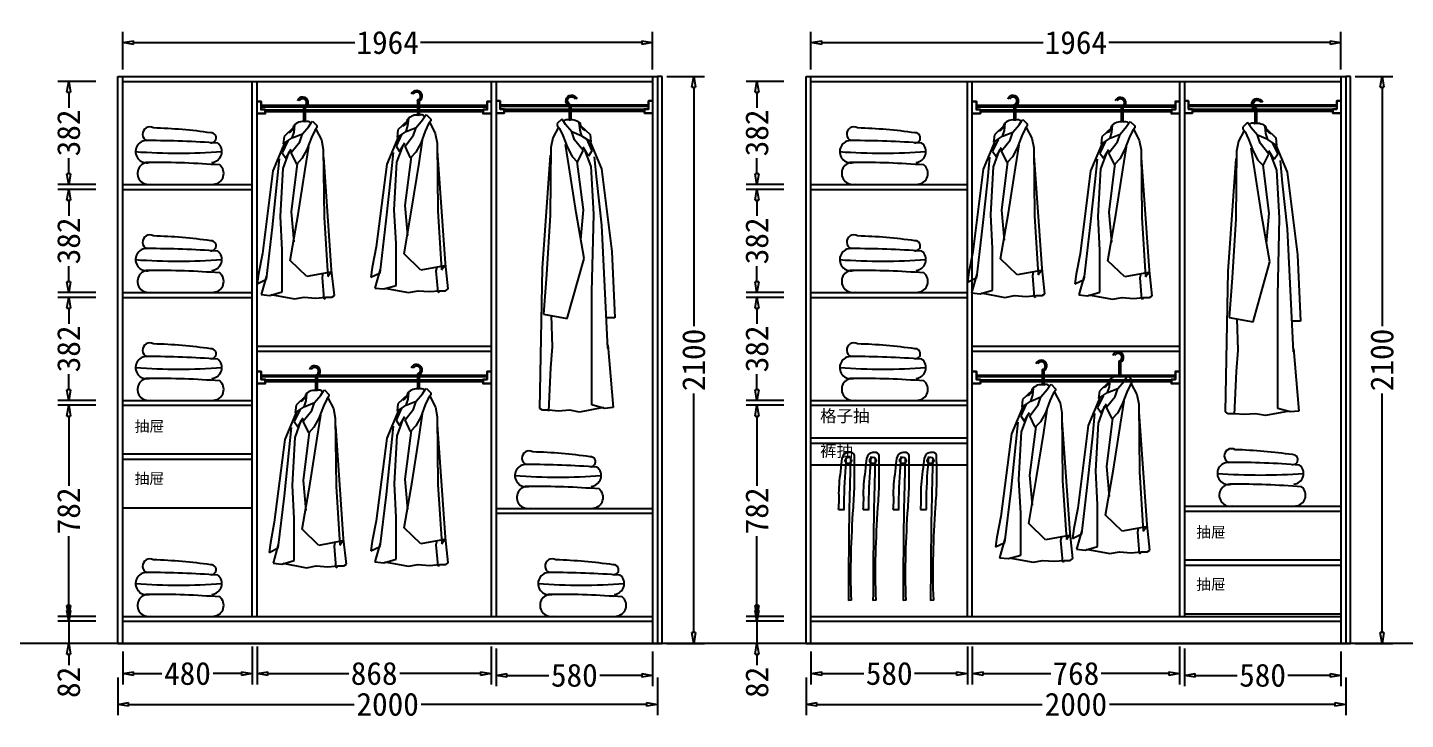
# Model space of a CAD drawing. Header units: millimetres. Extents: x 304407 to 361076, y -1262425 to -1203358.
# Drawn here: x 316973 to 322080, y -1222539 to -1219977 of the extents above; entities that cross this region are included whole.
import ezdxf

# ---------------------------------------------------------------- set-up
doc = ezdxf.new("R2010")
doc.units = ezdxf.units.MM
doc.header["$LTSCALE"] = 20
doc.layers.get('Defpoints').update_dxf_attribs({"color": 250})
for name, color, linetype in [('4', 1, 'Continuous'), ('6', 6, 'Continuous'), ('8', 8, 'Continuous'), ('LAYER10', 11, 'Continuous'), ('LAYER8', 11, 'Continuous'), ('图层3', 4, 'Continuous'), ('墙体', 40, 'Continuous')]:
    doc.layers.add(name, color=color, linetype=linetype)
doc.styles.get("Standard").update_dxf_attribs({"font": 'SimSun.ttf', "height": 85})
doc.styles.add('text', font='SimSun.ttf', dxfattribs={"height": 85})
doc.dimstyles.new('周文晶', dxfattribs={"dimtxt": 70, "dimasz": 40, "dimexe": 40, "dimexo": 30, "dimgap": 10, "dimtad": 0, "dimdec": 0, "dimtxsty": 'Standard', "dimblk": 'CLOSEDBLANK', "dimcen": 200, "dimclrd": 256, "dimclre": 256, "dimadec": 0, "dimazin": 0, "dimtfac": 1, "dimtdec": 0, "dimtmove": 0, "dimatfit": 3, "dimldrblk": 'CLOSEDBLANK', "dimfxl": 100, "dimfxlon": 1, "dimarcsym": 0})

# ---------------------------------------------------------------- blocks, each defined once
blk = doc.blocks.new('_ClosedBlank')
at = {"color": 0, "linetype": 'ByBlock', "lineweight": -2}
for p, q in [((-1, 0.17), (0, 0)), ((-1, 0.17), (-1, -0.17)), ((0, 0), (-1, -0.17))]:
    blk.add_line(p, q, dxfattribs=at)
blk = doc.blocks.new('*D697')
at = {"lineweight": -2, "transparency": 16777216}
for p, q in [((317325.4, -1222288), (317325.4, -1222409.5)), ((317805.4, -1222269.5), (317805.4, -1222409.5)), ((317365.4, -1222369.5), (317470, -1222369.5)), ((317765.4, -1222369.5), (317660.9, -1222369.5))]:
    blk.add_line(p, q, dxfattribs=at)
at = {"layer": 'Defpoints', "color": 0, "transparency": 16777216}
for p in [(317805.4, -1222158), (317325.4, -1222258), (317805.4, -1222369.5)]:
    blk.add_point(p, dxfattribs=at)
at = {"lineweight": -2, "transparency": 16777216, "xscale": 40, "yscale": 40, "zscale": 40, "rotation": 180}
blk.add_blockref('_ClosedBlank', (317325.4, -1222369.5), dxfattribs=at)
at = {"lineweight": -2, "transparency": 16777216, "xscale": 40, "yscale": 40, "zscale": 40}
blk.add_blockref('_ClosedBlank', (317805.4, -1222369.5), dxfattribs=at)
at = {"color": 0, "transparency": 16777216, "insert": (317565.4, -1222369.5), "char_height": 85, "attachment_point": 5}
blk.add_mtext('480', dxfattribs=at)
blk = doc.blocks.new('*D698')
at = {"lineweight": -2, "transparency": 16777216}
for p, q in [((317823.4, -1222269.5), (317823.4, -1222409.5)), ((318691.4, -1222269.5), (318691.4, -1222409.5)), ((317863.4, -1222369.5), (318162.9, -1222369.5)), ((318651.4, -1222369.5), (318352, -1222369.5))]:
    blk.add_line(p, q, dxfattribs=at)
at = {"layer": 'Defpoints', "color": 0, "transparency": 16777216}
for p in [(317823.4, -1220176), (318691.4, -1222158), (318691.4, -1222369.5)]:
    blk.add_point(p, dxfattribs=at)
at = {"lineweight": -2, "transparency": 16777216, "xscale": 40, "yscale": 40, "zscale": 40, "rotation": 180}
blk.add_blockref('_ClosedBlank', (317823.4, -1222369.5), dxfattribs=at)
at = {"lineweight": -2, "transparency": 16777216, "xscale": 40, "yscale": 40, "zscale": 40}
blk.add_blockref('_ClosedBlank', (318691.4, -1222369.5), dxfattribs=at)
at = {"color": 0, "transparency": 16777216, "insert": (318257.4, -1222369.5), "char_height": 85, "attachment_point": 5}
blk.add_mtext('868', dxfattribs=at)
blk = doc.blocks.new('*D699')
at = {"lineweight": -2, "transparency": 16777216}
for p, q in [((317325.4, -1220132.6), (317325.4, -1219992.6)), ((319289.4, -1220132.6), (319289.4, -1219992.6)), ((317365.4, -1220032.6), (318185.5, -1220032.6)), ((319249.4, -1220032.6), (318429.3, -1220032.6))]:
    blk.add_line(p, q, dxfattribs=at)
at = {"layer": 'Defpoints', "color": 0, "transparency": 16777216}
for p in [(319289.4, -1220032.6), (317325.4, -1220176), (319289.4, -1220176)]:
    blk.add_point(p, dxfattribs=at)
at = {"lineweight": -2, "transparency": 16777216, "xscale": 40, "yscale": 40, "zscale": 40, "rotation": 180}
blk.add_blockref('_ClosedBlank', (317325.4, -1220032.6), dxfattribs=at)
at = {"lineweight": -2, "transparency": 16777216, "xscale": 40, "yscale": 40, "zscale": 40}
blk.add_blockref('_ClosedBlank', (319289.4, -1220032.6), dxfattribs=at)
at = {"color": 0, "transparency": 16777216, "insert": (318307.4, -1220032.6), "char_height": 85, "attachment_point": 5}
blk.add_mtext('1964', dxfattribs=at)
blk = doc.blocks.new('*D700')
at = {"lineweight": -2, "transparency": 16777216}
for p, q in [((317307.4, -1222383.6), (317307.4, -1222523.6)), ((319307.4, -1222383.6), (319307.4, -1222523.6)), ((317347.4, -1222483.6), (318182.7, -1222483.6)), ((319267.4, -1222483.6), (318432.2, -1222483.6))]:
    blk.add_line(p, q, dxfattribs=at)
at = {"layer": 'Defpoints', "color": 0, "transparency": 16777216}
for p in [(317307.4, -1222258), (319307.4, -1222258), (319307.4, -1222483.6)]:
    blk.add_point(p, dxfattribs=at)
at = {"lineweight": -2, "transparency": 16777216, "xscale": 40, "yscale": 40, "zscale": 40, "rotation": 180}
blk.add_blockref('_ClosedBlank', (317307.4, -1222483.6), dxfattribs=at)
at = {"lineweight": -2, "transparency": 16777216, "xscale": 40, "yscale": 40, "zscale": 40}
blk.add_blockref('_ClosedBlank', (319307.4, -1222483.6), dxfattribs=at)
at = {"color": 0, "transparency": 16777216, "insert": (318307.4, -1222483.6), "char_height": 85, "attachment_point": 5}
blk.add_mtext('2000', dxfattribs=at)
blk = doc.blocks.new('*D701')
at = {"lineweight": -2, "transparency": 16777216}
for p, q in [((317125.2, -1222136), (317125.2, -1222096)), ((317225.2, -1222176), (317085.2, -1222176)), ((317125.2, -1222176), (317125.2, -1222258)), ((317225.2, -1222258), (317085.2, -1222258)), ((317125.2, -1222298), (317125.2, -1222338))]:
    blk.add_line(p, q, dxfattribs=at)
at = {"layer": 'Defpoints', "color": 0, "transparency": 16777216}
for p in [(317125.2, -1222176), (317325.4, -1222176), (317307.4, -1222258)]:
    blk.add_point(p, dxfattribs=at)
at = {"lineweight": -2, "transparency": 16777216, "xscale": 40, "yscale": 40, "zscale": 40}
for p, rotation in [((317125.2, -1222176), 270), ((317125.2, -1222258), 90)]:
    blk.add_blockref('_ClosedBlank', p, dxfattribs=dict(at, rotation=rotation))
at = {"color": 0, "transparency": 16777216, "insert": (317125.2, -1222402), "char_height": 85, "attachment_point": 5, "rotation": 90}
blk.add_mtext('82', dxfattribs=at)
blk = doc.blocks.new('*D702')
at = {"lineweight": -2, "transparency": 16777216}
for p, q in [((317225.2, -1221376), (317085.2, -1221376)), ((317125.2, -1221416), (317125.2, -1221673.9)), ((317125.2, -1222118), (317125.2, -1221860.1)), ((317225.2, -1222158), (317085.2, -1222158))]:
    blk.add_line(p, q, dxfattribs=at)
at = {"layer": 'Defpoints', "color": 0, "transparency": 16777216}
for p in [(317125.2, -1221376), (317325.4, -1221376), (317325.4, -1222158)]:
    blk.add_point(p, dxfattribs=at)
at = {"lineweight": -2, "transparency": 16777216, "xscale": 40, "yscale": 40, "zscale": 40}
for p, rotation in [((317125.2, -1221376), 90), ((317125.2, -1222158), 270)]:
    blk.add_blockref('_ClosedBlank', p, dxfattribs=dict(at, rotation=rotation))
at = {"color": 0, "transparency": 16777216, "insert": (317125.2, -1221767), "char_height": 85, "attachment_point": 5, "rotation": 90}
blk.add_mtext('782', dxfattribs=at)
blk = doc.blocks.new('*D703')
at = {"lineweight": -2, "transparency": 16777216}
for p, q in [((317225.2, -1220976), (317085.2, -1220976)), ((317125.2, -1221016), (317125.2, -1221073.6)), ((317125.2, -1221318), (317125.2, -1221260.3)), ((317225.2, -1221358), (317085.2, -1221358))]:
    blk.add_line(p, q, dxfattribs=at)
at = {"layer": 'Defpoints', "color": 0, "transparency": 16777216}
for p in [(317125.2, -1220976), (317325.4, -1220976), (317325.4, -1221358)]:
    blk.add_point(p, dxfattribs=at)
at = {"lineweight": -2, "transparency": 16777216, "xscale": 40, "yscale": 40, "zscale": 40}
for p, rotation in [((317125.2, -1220976), 90), ((317125.2, -1221358), 270)]:
    blk.add_blockref('_ClosedBlank', p, dxfattribs=dict(at, rotation=rotation))
at = {"color": 0, "transparency": 16777216, "insert": (317125.2, -1221167), "char_height": 85, "attachment_point": 5, "rotation": 90}
blk.add_mtext('382', dxfattribs=at)
blk = doc.blocks.new('*D704')
at = {"lineweight": -2, "transparency": 16777216}
for p, q in [((317225.2, -1220576), (317085.2, -1220576)), ((317125.2, -1220616), (317125.2, -1220673.6)), ((317125.2, -1220918), (317125.2, -1220860.3)), ((317225.2, -1220958), (317085.2, -1220958))]:
    blk.add_line(p, q, dxfattribs=at)
at = {"layer": 'Defpoints', "color": 0, "transparency": 16777216}
for p in [(317125.2, -1220576), (317325.4, -1220576), (317325.4, -1220958)]:
    blk.add_point(p, dxfattribs=at)
at = {"lineweight": -2, "transparency": 16777216, "xscale": 40, "yscale": 40, "zscale": 40}
for p, rotation in [((317125.2, -1220576), 90), ((317125.2, -1220958), 270)]:
    blk.add_blockref('_ClosedBlank', p, dxfattribs=dict(at, rotation=rotation))
at = {"color": 0, "transparency": 16777216, "insert": (317125.2, -1220767), "char_height": 85, "attachment_point": 5, "rotation": 90}
blk.add_mtext('382', dxfattribs=at)
blk = doc.blocks.new('*D705')
at = {"lineweight": -2, "transparency": 16777216}
for p, q in [((317225.2, -1220176), (317085.2, -1220176)), ((317125.2, -1220216), (317125.2, -1220273.6)), ((317125.2, -1220518), (317125.2, -1220460.3)), ((317225.2, -1220558), (317085.2, -1220558))]:
    blk.add_line(p, q, dxfattribs=at)
at = {"layer": 'Defpoints', "color": 0, "transparency": 16777216}
for p in [(317125.2, -1220176), (317325.4, -1220176), (317325.4, -1220558)]:
    blk.add_point(p, dxfattribs=at)
at = {"lineweight": -2, "transparency": 16777216, "xscale": 40, "yscale": 40, "zscale": 40}
for p, rotation in [((317125.2, -1220176), 90), ((317125.2, -1220558), 270)]:
    blk.add_blockref('_ClosedBlank', p, dxfattribs=dict(at, rotation=rotation))
at = {"color": 0, "transparency": 16777216, "insert": (317125.2, -1220367), "char_height": 85, "attachment_point": 5, "rotation": 90}
blk.add_mtext('382', dxfattribs=at)
blk = doc.blocks.new('*D706')
at = {"lineweight": -2, "transparency": 16777216}
for p, q in [((319342.3, -1220158), (319482.3, -1220158)), ((319442.3, -1220198), (319442.3, -1221083.2)), ((319442.3, -1222218), (319442.3, -1221332.7)), ((319342.3, -1222258), (319482.3, -1222258))]:
    blk.add_line(p, q, dxfattribs=at)
at = {"layer": 'Defpoints', "color": 0, "transparency": 16777216}
for p in [(319307.4, -1220158), (319442.3, -1220158), (319307.4, -1222258)]:
    blk.add_point(p, dxfattribs=at)
at = {"lineweight": -2, "transparency": 16777216, "xscale": 40, "yscale": 40, "zscale": 40}
for p, rotation in [((319442.3, -1220158), 90), ((319442.3, -1222258), 270)]:
    blk.add_blockref('_ClosedBlank', p, dxfattribs=dict(at, rotation=rotation))
at = {"color": 0, "transparency": 16777216, "insert": (319442.3, -1221208), "char_height": 85, "attachment_point": 5, "rotation": 90}
blk.add_mtext('2100', dxfattribs=at)
blk = doc.blocks.new('*D707')
at = {"lineweight": -2, "transparency": 16777216}
for p, q in [((318709.4, -1222276.2), (318709.4, -1222416.2)), ((319289.4, -1222288), (319289.4, -1222416.2)), ((318749.4, -1222376.2), (318905.4, -1222376.2)), ((319249.4, -1222376.2), (319093.5, -1222376.2))]:
    blk.add_line(p, q, dxfattribs=at)
at = {"layer": 'Defpoints', "color": 0, "transparency": 16777216}
for p in [(318709.4, -1222158), (319289.4, -1222258), (319289.4, -1222376.2)]:
    blk.add_point(p, dxfattribs=at)
at = {"lineweight": -2, "transparency": 16777216, "xscale": 40, "yscale": 40, "zscale": 40, "rotation": 180}
blk.add_blockref('_ClosedBlank', (318709.4, -1222376.2), dxfattribs=at)
at = {"lineweight": -2, "transparency": 16777216, "xscale": 40, "yscale": 40, "zscale": 40}
blk.add_blockref('_ClosedBlank', (319289.4, -1222376.2), dxfattribs=at)
at = {"color": 0, "transparency": 16777216, "insert": (318999.4, -1222376.2), "char_height": 85, "attachment_point": 5}
blk.add_mtext('580', dxfattribs=at)
blk = doc.blocks.new('*D719')
at = {"lineweight": -2, "transparency": 16777216}
for p, q in [((319876.5, -1222288), (319876.5, -1222409.5)), ((320456.5, -1222269.5), (320456.5, -1222409.5)), ((319916.5, -1222369.5), (320072.5, -1222369.5)), ((320416.5, -1222369.5), (320260.6, -1222369.5))]:
    blk.add_line(p, q, dxfattribs=at)
at = {"layer": 'Defpoints', "color": 0, "transparency": 16777216}
for p in [(320456.5, -1222158), (319876.5, -1222258), (320456.5, -1222369.5)]:
    blk.add_point(p, dxfattribs=at)
at = {"lineweight": -2, "transparency": 16777216, "xscale": 40, "yscale": 40, "zscale": 40, "rotation": 180}
blk.add_blockref('_ClosedBlank', (319876.5, -1222369.5), dxfattribs=at)
at = {"lineweight": -2, "transparency": 16777216, "xscale": 40, "yscale": 40, "zscale": 40}
blk.add_blockref('_ClosedBlank', (320456.5, -1222369.5), dxfattribs=at)
at = {"color": 0, "transparency": 16777216, "insert": (320166.5, -1222369.5), "char_height": 85, "attachment_point": 5}
blk.add_mtext('580', dxfattribs=at)
blk = doc.blocks.new('*D720')
at = {"lineweight": -2, "transparency": 16777216}
for p, q in [((320474.5, -1222269.5), (320474.5, -1222409.5)), ((321242.5, -1222269.5), (321242.5, -1222409.5)), ((320514.5, -1222369.5), (320765.2, -1222369.5)), ((321202.5, -1222369.5), (320951.9, -1222369.5))]:
    blk.add_line(p, q, dxfattribs=at)
at = {"layer": 'Defpoints', "color": 0, "transparency": 16777216}
for p in [(320474.5, -1220176), (321242.5, -1222158), (321242.5, -1222369.5)]:
    blk.add_point(p, dxfattribs=at)
at = {"lineweight": -2, "transparency": 16777216, "xscale": 40, "yscale": 40, "zscale": 40, "rotation": 180}
blk.add_blockref('_ClosedBlank', (320474.5, -1222369.5), dxfattribs=at)
at = {"lineweight": -2, "transparency": 16777216, "xscale": 40, "yscale": 40, "zscale": 40}
blk.add_blockref('_ClosedBlank', (321242.5, -1222369.5), dxfattribs=at)
at = {"color": 0, "transparency": 16777216, "insert": (320858.5, -1222369.5), "char_height": 85, "attachment_point": 5}
blk.add_mtext('768', dxfattribs=at)
blk = doc.blocks.new('*D721')
at = {"lineweight": -2, "transparency": 16777216}
for p, q in [((319876.5, -1220132.6), (319876.5, -1219992.6)), ((321840.5, -1220132.6), (321840.5, -1219992.6)), ((319916.5, -1220032.6), (320736.6, -1220032.6)), ((321800.5, -1220032.6), (320980.5, -1220032.6))]:
    blk.add_line(p, q, dxfattribs=at)
at = {"layer": 'Defpoints', "color": 0, "transparency": 16777216}
for p in [(321840.5, -1220032.6), (319876.5, -1220176), (321840.5, -1220176)]:
    blk.add_point(p, dxfattribs=at)
at = {"lineweight": -2, "transparency": 16777216, "xscale": 40, "yscale": 40, "zscale": 40, "rotation": 180}
blk.add_blockref('_ClosedBlank', (319876.5, -1220032.6), dxfattribs=at)
at = {"lineweight": -2, "transparency": 16777216, "xscale": 40, "yscale": 40, "zscale": 40}
blk.add_blockref('_ClosedBlank', (321840.5, -1220032.6), dxfattribs=at)
at = {"color": 0, "transparency": 16777216, "insert": (320858.5, -1220032.6), "char_height": 85, "attachment_point": 5}
blk.add_mtext('1964', dxfattribs=at)
blk = doc.blocks.new('*D722')
at = {"lineweight": -2, "transparency": 16777216}
for p, q in [((319858.5, -1222383.6), (319858.5, -1222523.6)), ((321858.5, -1222383.6), (321858.5, -1222523.6)), ((319898.5, -1222483.6), (320733.8, -1222483.6)), ((321818.5, -1222483.6), (320983.3, -1222483.6))]:
    blk.add_line(p, q, dxfattribs=at)
at = {"layer": 'Defpoints', "color": 0, "transparency": 16777216}
for p in [(319858.5, -1222258), (321858.5, -1222258), (321858.5, -1222483.6)]:
    blk.add_point(p, dxfattribs=at)
at = {"lineweight": -2, "transparency": 16777216, "xscale": 40, "yscale": 40, "zscale": 40, "rotation": 180}
blk.add_blockref('_ClosedBlank', (319858.5, -1222483.6), dxfattribs=at)
at = {"lineweight": -2, "transparency": 16777216, "xscale": 40, "yscale": 40, "zscale": 40}
blk.add_blockref('_ClosedBlank', (321858.5, -1222483.6), dxfattribs=at)
at = {"color": 0, "transparency": 16777216, "insert": (320858.5, -1222483.6), "char_height": 85, "attachment_point": 5}
blk.add_mtext('2000', dxfattribs=at)
blk = doc.blocks.new('*D723')
at = {"lineweight": -2, "transparency": 16777216}
for p, q in [((319676.3, -1222136), (319676.3, -1222096)), ((319776.3, -1222176), (319636.3, -1222176)), ((319676.3, -1222176), (319676.3, -1222258)), ((319776.3, -1222258), (319636.3, -1222258)), ((319676.3, -1222298), (319676.3, -1222338))]:
    blk.add_line(p, q, dxfattribs=at)
at = {"layer": 'Defpoints', "color": 0, "transparency": 16777216}
for p in [(319676.3, -1222176), (319876.5, -1222176), (319858.5, -1222258)]:
    blk.add_point(p, dxfattribs=at)
at = {"lineweight": -2, "transparency": 16777216, "xscale": 40, "yscale": 40, "zscale": 40}
for p, rotation in [((319676.3, -1222176), 270), ((319676.3, -1222258), 90)]:
    blk.add_blockref('_ClosedBlank', p, dxfattribs=dict(at, rotation=rotation))
at = {"color": 0, "transparency": 16777216, "insert": (319676.3, -1222402), "char_height": 85, "attachment_point": 5, "rotation": 90}
blk.add_mtext('82', dxfattribs=at)
blk = doc.blocks.new('*D724')
at = {"lineweight": -2, "transparency": 16777216}
for p, q in [((319776.3, -1221376), (319636.3, -1221376)), ((319676.3, -1221416), (319676.3, -1221673.9)), ((319676.3, -1222118), (319676.3, -1221860.1)), ((319776.3, -1222158), (319636.3, -1222158))]:
    blk.add_line(p, q, dxfattribs=at)
at = {"layer": 'Defpoints', "color": 0, "transparency": 16777216}
for p in [(319676.3, -1221376), (319876.5, -1221376), (319876.5, -1222158)]:
    blk.add_point(p, dxfattribs=at)
at = {"lineweight": -2, "transparency": 16777216, "xscale": 40, "yscale": 40, "zscale": 40}
for p, rotation in [((319676.3, -1221376), 90), ((319676.3, -1222158), 270)]:
    blk.add_blockref('_ClosedBlank', p, dxfattribs=dict(at, rotation=rotation))
at = {"color": 0, "transparency": 16777216, "insert": (319676.3, -1221767), "char_height": 85, "attachment_point": 5, "rotation": 90}
blk.add_mtext('782', dxfattribs=at)
blk = doc.blocks.new('*D725')
at = {"lineweight": -2, "transparency": 16777216}
for p, q in [((319776.3, -1220976), (319636.3, -1220976)), ((319676.3, -1221016), (319676.3, -1221073.6)), ((319676.3, -1221318), (319676.3, -1221260.3)), ((319776.3, -1221358), (319636.3, -1221358))]:
    blk.add_line(p, q, dxfattribs=at)
at = {"layer": 'Defpoints', "color": 0, "transparency": 16777216}
for p in [(319676.3, -1220976), (319876.5, -1220976), (319876.5, -1221358)]:
    blk.add_point(p, dxfattribs=at)
at = {"lineweight": -2, "transparency": 16777216, "xscale": 40, "yscale": 40, "zscale": 40}
for p, rotation in [((319676.3, -1220976), 90), ((319676.3, -1221358), 270)]:
    blk.add_blockref('_ClosedBlank', p, dxfattribs=dict(at, rotation=rotation))
at = {"color": 0, "transparency": 16777216, "insert": (319676.3, -1221167), "char_height": 85, "attachment_point": 5, "rotation": 90}
blk.add_mtext('382', dxfattribs=at)
blk = doc.blocks.new('*D726')
at = {"lineweight": -2, "transparency": 16777216}
for p, q in [((319776.3, -1220576), (319636.3, -1220576)), ((319676.3, -1220616), (319676.3, -1220673.6)), ((319676.3, -1220918), (319676.3, -1220860.3)), ((319776.3, -1220958), (319636.3, -1220958))]:
    blk.add_line(p, q, dxfattribs=at)
at = {"layer": 'Defpoints', "color": 0, "transparency": 16777216}
for p in [(319676.3, -1220576), (319876.5, -1220576), (319876.5, -1220958)]:
    blk.add_point(p, dxfattribs=at)
at = {"lineweight": -2, "transparency": 16777216, "xscale": 40, "yscale": 40, "zscale": 40}
for p, rotation in [((319676.3, -1220576), 90), ((319676.3, -1220958), 270)]:
    blk.add_blockref('_ClosedBlank', p, dxfattribs=dict(at, rotation=rotation))
at = {"color": 0, "transparency": 16777216, "insert": (319676.3, -1220767), "char_height": 85, "attachment_point": 5, "rotation": 90}
blk.add_mtext('382', dxfattribs=at)
blk = doc.blocks.new('*D727')
at = {"lineweight": -2, "transparency": 16777216}
for p, q in [((319776.3, -1220176), (319636.3, -1220176)), ((319676.3, -1220216), (319676.3, -1220273.6)), ((319676.3, -1220518), (319676.3, -1220460.3)), ((319776.3, -1220558), (319636.3, -1220558))]:
    blk.add_line(p, q, dxfattribs=at)
at = {"layer": 'Defpoints', "color": 0, "transparency": 16777216}
for p in [(319676.3, -1220176), (319876.5, -1220176), (319876.5, -1220558)]:
    blk.add_point(p, dxfattribs=at)
at = {"lineweight": -2, "transparency": 16777216, "xscale": 40, "yscale": 40, "zscale": 40}
for p, rotation in [((319676.3, -1220176), 90), ((319676.3, -1220558), 270)]:
    blk.add_blockref('_ClosedBlank', p, dxfattribs=dict(at, rotation=rotation))
at = {"color": 0, "transparency": 16777216, "insert": (319676.3, -1220367), "char_height": 85, "attachment_point": 5, "rotation": 90}
blk.add_mtext('382', dxfattribs=at)
blk = doc.blocks.new('*D728')
at = {"lineweight": -2, "transparency": 16777216}
for p, q in [((321893.4, -1220158), (322033.4, -1220158)), ((321993.4, -1220198), (321993.4, -1221083.2)), ((321993.4, -1222218), (321993.4, -1221332.7)), ((321893.4, -1222258), (322033.4, -1222258))]:
    blk.add_line(p, q, dxfattribs=at)
at = {"layer": 'Defpoints', "color": 0, "transparency": 16777216}
for p in [(321858.5, -1220158), (321993.4, -1220158), (321858.5, -1222258)]:
    blk.add_point(p, dxfattribs=at)
at = {"lineweight": -2, "transparency": 16777216, "xscale": 40, "yscale": 40, "zscale": 40}
for p, rotation in [((321993.4, -1220158), 90), ((321993.4, -1222258), 270)]:
    blk.add_blockref('_ClosedBlank', p, dxfattribs=dict(at, rotation=rotation))
at = {"color": 0, "transparency": 16777216, "insert": (321993.4, -1221208), "char_height": 85, "attachment_point": 5, "rotation": 90}
blk.add_mtext('2100', dxfattribs=at)
blk = doc.blocks.new('*D729')
at = {"lineweight": -2, "transparency": 16777216}
for p, q in [((321260.5, -1222276.2), (321260.5, -1222416.2)), ((321840.5, -1222288), (321840.5, -1222416.2)), ((321300.5, -1222376.2), (321456.5, -1222376.2)), ((321800.5, -1222376.2), (321644.6, -1222376.2))]:
    blk.add_line(p, q, dxfattribs=at)
at = {"layer": 'Defpoints', "color": 0, "transparency": 16777216}
for p in [(321260.5, -1222158), (321840.5, -1222258), (321840.5, -1222376.2)]:
    blk.add_point(p, dxfattribs=at)
at = {"lineweight": -2, "transparency": 16777216, "xscale": 40, "yscale": 40, "zscale": 40, "rotation": 180}
blk.add_blockref('_ClosedBlank', (321260.5, -1222376.2), dxfattribs=at)
at = {"lineweight": -2, "transparency": 16777216, "xscale": 40, "yscale": 40, "zscale": 40}
blk.add_blockref('_ClosedBlank', (321840.5, -1222376.2), dxfattribs=at)
at = {"color": 0, "transparency": 16777216, "insert": (321550.5, -1222376.2), "char_height": 85, "attachment_point": 5}
blk.add_mtext('580', dxfattribs=at)
blk = doc.blocks.new('A$C1C5764E0')
at = {"layer": '8'}
for p, q in [((172.3, 708.4), (172.3, 657.4)), ((178.3, 708.4), (178.3, 657.4)), ((135.3, 635.3), (99.9, 601.9)), ((130.4, 596.4), (137.4, 618.5)), ((137.4, 618.5), (140.1, 644.9)), ((167.9, 611.6), (191.5, 639.3)), ((191.5, 639.3), (201.2, 654.6)), ((201.2, 654.6), (205.3, 658.7)), ((213.6, 624.1), (201.2, 597.8)), ((205.3, 658.7), (222, 642.1)), ((222, 635.2), (213.6, 624.1)), ((217.8, 629.6), (238.6, 589.4)), ((222, 642.1), (222, 635.2)), ((103, 580.9), (58.4, 475.1)), ((113.7, 585.2), (93.2, 541.7)), ((99.9, 601.9), (97.1, 574.2)), ((97.1, 574.2), (130.4, 596.4)), ((126.3, 542.3), (158.2, 582.5)), ((130.4, 596.4), (167.9, 611.6)), ((158.2, 582.5), (167.9, 611.6)), ((178.3, 479.5), (191.3, 564.6)), ((201.2, 597.8), (184.5, 553.4)), ((238.6, 589.4), (245.5, 553.4)), ((75, 435), (83.4, 518.8)), ((93.2, 541.7), (106.3, 522.1)), ((96.5, 482.8), (119.4, 544.9)), ((106.3, 522.1), (125.9, 554.7)), ((147.1, 499.3), (126.3, 542.3)), ((166.5, 520.1), (147.1, 499.3)), ((184.5, 553.4), (166.5, 520.1)), ((245.5, 553.4), (248.3, 302.5)), ((276.4, 106.8), (247, 525.3)), ((58.4, 475.1), (19.5, 168.8)), ((86.6, 306.3), (96.5, 482.8)), ((148.8, 502.4), (125.9, 322.6)), ((152.1, 312.8), (178.3, 479.5)), ((57, 265.8), (75, 435)), ((122.6, 142.8), (152.1, 312.8)), ((125.9, 322.6), (135.7, 211.4)), ((34.3, 73.1), (57, 265.8)), ((93.2, 180.9), (86.6, 306.3)), ((248.3, 302.5), (262.2, 83.5)), ((19.5, 168.8), (4.8, 92.7)), ((93.2, 26.2), (93.2, 180.9)), ((184.8, 82.8), (122.6, 142.8)), ((286.7, 13.1), (276.4, 106.8)), ((4.8, 92.7), (0, 56.7)), ((0, 56.7), (34.3, 73.1)), ((34.3, 86.2), (14.7, 16.3)), ((273.1, 99.1), (184.8, 82.8)), ((244.2, 93.8), (240.9, 79.6)), ((240.9, 79.6), (247.4, 1.1)), ((262.2, 83.5), (273.1, 99.1)), ((14.7, 16.3), (47.4, 13.1)), ((47.4, 13.1), (93.2, 26.2)), ((50.7, 16.3), (139, 0)), ((139, 0), (175, 6.5)), ((175, 6.5), (217.5, 3.3)), ((217.5, 3.3), (253.5, 6.5)), ((247.4, 1.1), (254, 3.3)), ((253.5, 6.5), (276.9, 6.5)), ((276.9, 6.5), (286.7, 13.1))]:
    blk.add_line(p, q, dxfattribs=at)
for centre, radius, start, end in [((168.9, 727.1), 20.9, 296.6338, 159.5285), ((168.9, 727.1), 14.9, 296.6338, 150.6175), ((175.9, 709.9), 3.91, 94.6712, 201.9626), ((110.9, 641.2), 25.1, 286.2636, 2.0248), ((168.9, 613.1), 43.9, 77.6993, 138.5966), ((186.2, 639.8), 18, 42.48, 116.3392)]:
    blk.add_arc(centre, radius, start, end, dxfattribs=at)
blk = doc.blocks.new('A$C4F477F88')
at = {"layer": 'LAYER10'}
blk.add_blockref('A$C1C5764E0', (0, 0), dxfattribs=at)
blk = doc.blocks.new('A$C5E603B19')
at = {"layer": 'LAYER8'}
blk.add_blockref('A$C4F477F88', (0, 0), dxfattribs=at)
blk = doc.blocks.new('A$C1B0A679D')
at = {"layer": '图层3'}
blk.add_blockref('A$C5E603B19', (0, 0), dxfattribs=at)
blk = doc.blocks.new('A$C52EB379C')
at = {"layer": '8'}
for p, q in [((163.3, 1134.6), (163.3, 1083.5)), ((169.3, 1134.6), (169.3, 1083.5)), ((182.5, 1065.5), (192.3, 1080.7)), ((192.3, 1080.7), (196.4, 1084.9)), ((196.4, 1084.9), (213.1, 1068.3)), ((91, 1028.1), (88.2, 1000.3)), ((88.2, 1000.3), (121.5, 1022.5)), ((126.4, 1061.5), (91, 1028.1)), ((121.5, 1022.5), (128.4, 1044.7)), ((121.5, 1022.5), (159, 1037.8)), ((128.4, 1044.7), (131.2, 1071)), ((149.3, 1008.7), (159, 1037.8)), ((159, 1037.8), (182.5, 1065.5)), ((192.3, 1023.9), (175.6, 979.5)), ((204.7, 1050.2), (192.3, 1023.9)), ((213.1, 1061.3), (204.7, 1050.2)), ((208.9, 1055.8), (229.7, 1015.6)), ((213.1, 1068.3), (213.1, 1061.3)), ((94.1, 1007.1), (49.5, 901.3)), ((104.8, 1011.4), (84.3, 967.8)), ((87.6, 909), (110.5, 971.1)), ((97.4, 948.2), (117, 980.9)), ((117.4, 968.5), (149.3, 1008.7)), ((175.6, 979.5), (157.6, 946.3)), ((169.3, 905.7), (182.4, 990.7)), ((229.7, 1015.6), (236.6, 979.5)), ((236.6, 979.5), (239.4, 728.7)), ((66.1, 861.1), (74.5, 944.9)), ((84.3, 967.8), (97.4, 948.2)), ((139.9, 928.6), (117, 748.8)), ((138.2, 925.5), (117.4, 968.5)), ((157.6, 946.3), (138.2, 925.5)), ((267.5, 533), (238.1, 951.5)), ((49.5, 901.3), (10.6, 595)), ((77.7, 732.4), (87.6, 909)), ((143.2, 738.9), (169.3, 905.7)), ((48.1, 692), (66.1, 861.1)), ((84.3, 444.7), (77.7, 732.4)), ((113.7, 568.9), (143.2, 738.9)), ((117, 748.8), (126.8, 637.6)), ((239.4, 728.7), (253.3, 509.7)), ((25.4, 235.4), (48.1, 692)), ((10.6, 595), (0, 349)), ((175.9, 346.6), (113.7, 568.9)), ((277.8, 13.1), (267.5, 533)), ((253.3, 509.7), (264.2, 362.9)), ((84.3, 26.2), (84.3, 444.7)), ((264.2, 362.9), (175.9, 346.6)), ((235.3, 357.6), (232, 242)), ((0, 349), (31, 349)), ((25.4, 248.5), (5.8, 16.3)), ((232, 242), (238.5, 163.5)), ((238.5, 163.5), (245.1, 3.3)), ((5.8, 16.3), (38.5, 13.1)), ((38.5, 13.1), (84.3, 26.2)), ((41.7, 16.3), (130.1, 0)), ((130.1, 0), (166.1, 6.5)), ((166.1, 6.5), (208.6, 3.3)), ((208.6, 3.3), (244.6, 6.5)), ((244.6, 6.5), (268, 6.5)), ((268, 6.5), (277.8, 13.1))]:
    blk.add_line(p, q, dxfattribs=at)
for centre, radius, start, end in [((160, 1153.2), 20.9, 296.6338, 159.5285), ((160, 1153.2), 14.9, 296.6338, 150.6175), ((167, 1136), 3.91, 94.6712, 201.9626), ((160, 1039.2), 43.9, 77.6993, 138.5966), ((177.3, 1066), 18, 42.48, 116.3392), ((102, 1067.4), 25.1, 286.2636, 2.0248)]:
    blk.add_arc(centre, radius, start, end, dxfattribs=at)
blk = doc.blocks.new('A$C05785CA5')
at = {"layer": 'LAYER10'}
blk.add_blockref('A$C52EB379C', (0, 0), dxfattribs=at)
blk = doc.blocks.new('A$C100967EE')
at = {"layer": 'LAYER10'}
blk.add_blockref('A$C05785CA5', (0, 0), dxfattribs=at)
blk = doc.blocks.new('A$C65D30603')
at = {"layer": 'LAYER8'}
blk.add_blockref('A$C100967EE', (0, 0), dxfattribs=at)
blk = doc.blocks.new('A$C50CE712E')
at = {"layer": '图层3'}
blk.add_blockref('A$C65D30603', (0, 0), dxfattribs=at)
blk = doc.blocks.new('A$C11F00F61')
at = {"color": 8}
blk.add_line((48.2, 0), (290.3, 1.2), dxfattribs=at)
at = {"layer": '墙体', "color": 8}
for centre, radius, start, end in [((52.6, 186.6), 26.7, 59.8021, 244.0801), ((9.8, -1698.7), 1909.1, 81.8981, 88.3112), ((41, 121.6), 41, 86.0834, 284.0988), ((53.8, -3125.6), 3288.1, 85.6244, 90.1755), ((280.3, 173), 18.4, 260.1551, 94.4157), ((159.2, 2329.1), 2213.2, 265.8756, 274.159), ((279.7, 121.7), 40, 274.9406, 51.3165), ((48.2, 41), 41, 86.0834, 284.0988), ((61, -3206.2), 3288.1, 85.6244, 90.1755), ((286.9, 41.1), 40, 274.9406, 51.3165)]:
    blk.add_arc(centre, radius, start, end, dxfattribs=at)
blk = doc.blocks.new('A$C3B9601DC')
at = {"layer": '4', "color": 8}
blk.add_line((62, 1.5), (47.4, 0), dxfattribs=at)
for points, knots in [([(62, 1.5), (55.4, 144.3), (62.8, 324.3), (78.7, 548.8), (75.2, 622.1), (75.7, 684.6), (46.8, 686.9), (17.9, 676.1), (12.7, 599.8), (-1.5, 524.3), (4.4, 450.4), (0, 421.8)], [0, 0, 0, 0, 428.516837, 544.203019, 664.137455, 677.621305, 701.749401, 722.125787, 770.743064, 895.133582, 980.731534, 980.731534, 980.731534, 980.731534]), ([(37.8, 667.5), (32.8, 603.2), (26.4, 521.3), (26.8, 439.3), (26.9, 421.8)], [0, 0, 0, 0, 193.394932, 246.046188, 246.046188, 246.046188, 246.046188])]:
    blk.add_open_spline(points, degree=3, knots=knots, dxfattribs=at)
blk.add_spline([(57.6, 658.7), (53.2, 497.8), (47.4, 0)], degree=3, dxfattribs=at)
blk.add_open_spline([(1.4, 421.8), (10.7, 421.8), (19.9, 421.8), (29.2, 421.8)], degree=3, dxfattribs=at)
at = {"layer": '6', "color": 8}
blk.add_circle((47.2, 648.9), 15, dxfattribs=at)
blk = doc.blocks.new('edr334343')
at = {"layer": '6', "color": 8, "xscale": 0.7999999999301508, "yscale": 0.7999999999301508, "zscale": 0.7999999999301508}
for p in [(311012.9, -1202094.7), (311104.2, -1202094.7), (311215.5, -1202094.7), (311317.6, -1202094.7)]:
    blk.add_blockref('A$C3B9601DC', p, dxfattribs=at)

msp = doc.modelspace()

# ---------------------------------------------------------------- linework, layer by layer
for p, q in [((317307.4, -1222258), (317307.4, -1220158)), ((317307.4, -1220158), (319307.4, -1220158)), ((317325.4, -1222258), (317325.4, -1220158)), ((319289.4, -1220158), (319289.4, -1222258)), ((319307.4, -1220158), (319307.4, -1222258)), ((319325.4, -1220158), (319307.4, -1220158)), ((319325.4, -1222258), (319325.4, -1220158)), ((319858.5, -1222258), (319858.5, -1220158)), ((319858.5, -1220158), (321858.5, -1220158)), ((319876.5, -1222258), (319876.5, -1220158)), ((321840.5, -1220158), (321840.5, -1222258)), ((321858.5, -1220158), (321858.5, -1222258)), ((321876.5, -1220158), (321858.5, -1220158)), ((321876.5, -1222258), (321876.5, -1220158)), ((317325.4, -1220176), (319289.4, -1220176)), ((317805.4, -1222158), (317805.4, -1220176)), ((317823.4, -1222158), (317823.4, -1220176)), ((318691.4, -1220176), (318691.4, -1222158)), ((318709.4, -1220176), (318709.4, -1222158)), ((319876.5, -1220176), (321840.5, -1220176)), ((320456.5, -1222158), (320456.5, -1220176)), ((320474.5, -1222158), (320474.5, -1220176)), ((321242.5, -1220176), (321242.5, -1222158)), ((321260.5, -1220176), (321260.5, -1222158)), ((317325.4, -1220558), (317805.4, -1220558)), ((319876.5, -1220558), (320456.5, -1220558)), ((317325.4, -1220576), (317805.4, -1220576)), ((319876.5, -1220576), (320456.5, -1220576)), ((317325.4, -1220958), (317805.4, -1220958)), ((317325.4, -1220976), (317805.4, -1220976)), ((319876.5, -1220958), (320456.5, -1220958)), ((319876.5, -1220976), (320456.5, -1220976)), ((318691.4, -1221158), (317823.4, -1221158)), ((318691.4, -1221176), (317823.4, -1221176)), ((321242.5, -1221158), (320474.5, -1221158)), ((321242.5, -1221176), (320474.5, -1221176)), ((317325.4, -1221358), (317805.4, -1221358)), ((317325.4, -1221376), (317805.4, -1221376)), ((319876.5, -1221358), (320456.5, -1221358)), ((319876.5, -1221376), (320456.5, -1221376)), ((319876.5, -1221496), (320456.5, -1221496)), ((319876.5, -1221516), (320456.5, -1221516)), ((317325.4, -1221556), (317805.4, -1221556)), ((317325.4, -1221576), (317805.4, -1221576)), ((319876.5, -1221596), (320456.5, -1221596)), ((317325.4, -1221756), (317805.4, -1221756)), ((318709.4, -1221758), (319289.4, -1221758)), ((318709.4, -1221776), (319289.4, -1221776)), ((321260.5, -1221750), (321840.5, -1221750)), ((321260.5, -1221768), (321840.5, -1221768)), ((321260.5, -1221948), (321840.5, -1221948)), ((321260.5, -1221968), (321840.5, -1221968)), ((321260.5, -1222148), (321840.5, -1222148)), ((317325.4, -1222158), (319289.4, -1222158)), ((317325.4, -1222176), (319289.4, -1222176)), ((319876.5, -1222158), (321840.5, -1222158)), ((319876.5, -1222176), (321840.5, -1222176)), ((321260.5, -1222158), (321740.5, -1222158)), ((317307.4, -1222258), (319307.4, -1222258)), ((319307.4, -1222258), (319325.4, -1222258)), ((319858.5, -1222258), (321858.5, -1222258)), ((321858.5, -1222258), (321876.5, -1222258))]:
    msp.add_line(p, q)
at = {"color": 8}
msp.add_line((361075.9, -1222258), (304407.4, -1222258), dxfattribs=at)
msp.add_line((361075.9, -1222258), (304407.4, -1222258), dxfattribs=at)
at = {"lineweight": 30}
for points in [[(317823.4, -1220250.3), (317838.4, -1220250.3), (317838.4, -1220280.3), (317853.4, -1220280.3), (317853.4, -1220295.3), (317823.4, -1220295.3)], [(318676.4, -1220265.3), (317838.4, -1220265.3)], [(318691.4, -1220250.3), (318676.4, -1220250.3), (318676.4, -1220280.3), (318661.4, -1220280.3), (318661.4, -1220295.3), (318691.4, -1220295.3)], [(318709.4, -1220248.6), (318724.4, -1220248.6), (318724.4, -1220278.6), (318739.4, -1220278.6), (318739.4, -1220293.6), (318709.4, -1220293.6)], [(319274.4, -1220263.6), (318724.4, -1220263.6)], [(319289.4, -1220248.6), (319274.4, -1220248.6), (319274.4, -1220278.6), (319259.4, -1220278.6), (319259.4, -1220293.6), (319289.4, -1220293.6)], [(320474.5, -1220250.3), (320489.5, -1220250.3), (320489.5, -1220280.3), (320504.5, -1220280.3), (320504.5, -1220295.3), (320474.5, -1220295.3)], [(321227.5, -1220265.3), (320489.5, -1220265.3)], [(321242.5, -1220250.3), (321227.5, -1220250.3), (321227.5, -1220280.3), (321212.5, -1220280.3), (321212.5, -1220295.3), (321242.5, -1220295.3)], [(321260.5, -1220248.6), (321275.5, -1220248.6), (321275.5, -1220278.6), (321290.5, -1220278.6), (321290.5, -1220293.6), (321260.5, -1220293.6)], [(321825.5, -1220263.6), (321275.5, -1220263.6)], [(321840.5, -1220248.6), (321825.5, -1220248.6), (321825.5, -1220278.6), (321810.5, -1220278.6), (321810.5, -1220293.6), (321840.5, -1220293.6)], [(318676.4, -1220269.8), (317838.4, -1220269.8)], [(318661.4, -1220282.3), (317853.4, -1220282.3)], [(318661.4, -1220287.8), (317853.4, -1220287.8)], [(319274.4, -1220268.2), (318724.4, -1220268.2)], [(319259.4, -1220280.7), (318739.4, -1220280.7)], [(319259.4, -1220286.1), (318739.4, -1220286.1)], [(321227.5, -1220269.8), (320489.5, -1220269.8)], [(321212.5, -1220282.3), (320504.5, -1220282.3)], [(321212.5, -1220287.8), (320504.5, -1220287.8)], [(321825.5, -1220268.2), (321275.5, -1220268.2)], [(321810.5, -1220280.7), (321290.5, -1220280.7)], [(321810.5, -1220286.1), (321290.5, -1220286.1)], [(317823.4, -1221250.3), (317838.4, -1221250.3), (317838.4, -1221280.3), (317853.4, -1221280.3), (317853.4, -1221295.3), (317823.4, -1221295.3)], [(318676.4, -1221265.3), (317838.4, -1221265.3)], [(318676.4, -1221269.8), (317838.4, -1221269.8)], [(318661.4, -1221282.3), (317853.4, -1221282.3)], [(318661.4, -1221287.8), (317853.4, -1221287.8)], [(318691.4, -1221250.3), (318676.4, -1221250.3), (318676.4, -1221280.3), (318661.4, -1221280.3), (318661.4, -1221295.3), (318691.4, -1221295.3)], [(320474.5, -1221250.3), (320489.5, -1221250.3), (320489.5, -1221280.3), (320504.5, -1221280.3), (320504.5, -1221295.3), (320474.5, -1221295.3)], [(321227.5, -1221265.3), (320489.5, -1221265.3)], [(321227.5, -1221269.8), (320489.5, -1221269.8)], [(321212.5, -1221282.3), (320504.5, -1221282.3)], [(321212.5, -1221287.8), (320504.5, -1221287.8)], [(321242.5, -1221250.3), (321227.5, -1221250.3), (321227.5, -1221280.3), (321212.5, -1221280.3), (321212.5, -1221295.3), (321242.5, -1221295.3)]]:
    msp.add_lwpolyline(points, dxfattribs=at)

# ---------------------------------------------------------------- block references
for name, p in [('A$C1B0A679D', (318245.4, -1220958)), ('A$C1B0A679D', (317823.4, -1220982.1)), ('A$C1B0A679D', (320456.5, -1220976)), ('A$C1B0A679D', (320854.6, -1220983.1)), ('A$C11F00F61', (317373, -1220558)), ('A$C11F00F61', (319983.1, -1220558)), ('A$C11F00F61', (317373, -1220958)), ('A$C11F00F61', (319983.1, -1220958)), ('A$C11F00F61', (317373, -1221358)), ('A$C11F00F61', (319983.1, -1221358)), ('A$C1B0A679D', (320845.7, -1221925.4)), ('A$C1B0A679D', (317867.8, -1221977.5)), ('A$C1B0A679D', (318245.6, -1221972.2)), ('A$C1B0A679D', (320561, -1221956.7)), ('A$C11F00F61', (318779.2, -1221758)), ('A$C11F00F61', (321382.8, -1221750)), ('edr334343', (8964.3, -20004.3)), ('A$C11F00F61', (317373, -1222158)), ('A$C11F00F61', (318864.9, -1222158))]:
    msp.add_blockref(name, p)
at = {"xscale": -1}
for p in [(319149.1, -1221400.9), (321690.9, -1221413.7)]:
    msp.add_blockref('A$C50CE712E', p, dxfattribs=at)

# ---------------------------------------------------------------- texts
at = {"attachment_point": 1, "style": 'text'}
for s, insert, char_height, width in [('格子抽', (319910, -1221392.8), 45, 293.784), ('抽屉', (317369.7, -1221433.6), 40, 305.609), ('裤抽', (319910, -1221521.3), 45, 293.784), ('抽屉', (317369.7, -1221627), 40, 305.609), ('抽屉', (321304.8, -1221825.6), 40, 305.609), ('抽屉', (321304.8, -1222019), 40, 305.609)]:
    msp.add_mtext(s, dxfattribs=dict(at, insert=insert, char_height=char_height, width=width))

# ---------------------------------------------------------------- dimensions: what is measured, and where the dimension line sits
for base, p1, p2, picture, middle in [((319289.4, -1220032.6), (317325.4, -1220176), (319289.4, -1220176), '*D699', (318307.4, -1220032.6)), ((321840.5, -1220032.6), (319876.5, -1220176), (321840.5, -1220176), '*D721', (320858.5, -1220032.6)), ((318691.4, -1222369.5), (317823.4, -1220176), (318691.4, -1222158), '*D698', (318257.4, -1222369.5)), ((321242.5, -1222369.5), (320474.5, -1220176), (321242.5, -1222158), '*D720', (320858.5, -1222369.5)), ((317805.4, -1222369.5), (317325.4, -1222258), (317805.4, -1222158), '*D697', (317565.4, -1222369.5)), ((319289.4, -1222376.2), (318709.4, -1222158), (319289.4, -1222258), '*D707', (318999.4, -1222376.2)), ((320456.5, -1222369.5), (319876.5, -1222258), (320456.5, -1222158), '*D719', (320166.5, -1222369.5)), ((321840.5, -1222376.2), (321260.5, -1222158), (321840.5, -1222258), '*D729', (321550.5, -1222376.2)), ((319307.4, -1222483.6), (317307.4, -1222258), (319307.4, -1222258), '*D700', (318307.4, -1222483.6)), ((321858.5, -1222483.6), (319858.5, -1222258), (321858.5, -1222258), '*D722', (320858.5, -1222483.6))]:
    dim = msp.add_linear_dim(base=base, p1=p1, p2=p2, dimstyle='周文晶')
    dim.commit()
    dim.dimension.update_dxf_attribs({"geometry": picture, "text_midpoint": middle})
for base, p1, p2, angle, picture, middle in [((319442.3, -1220158), (319307.4, -1222258), (319307.4, -1220158), 90, '*D706', (319442.3, -1221208)), ((321993.4, -1220158), (321858.5, -1222258), (321858.5, -1220158), 90, '*D728', (321993.4, -1221208)), ((317125.2, -1220176), (317325.4, -1220558), (317325.4, -1220176), 270, '*D705', (317125.2, -1220367)), ((319676.3, -1220176), (319876.5, -1220558), (319876.5, -1220176), 270, '*D727', (319676.3, -1220367)), ((317125.2, -1220576), (317325.4, -1220958), (317325.4, -1220576), 270, '*D704', (317125.2, -1220767)), ((319676.3, -1220576), (319876.5, -1220958), (319876.5, -1220576), 270, '*D726', (319676.3, -1220767)), ((317125.2, -1220976), (317325.4, -1221358), (317325.4, -1220976), 270, '*D703', (317125.2, -1221167)), ((319676.3, -1220976), (319876.5, -1221358), (319876.5, -1220976), 270, '*D725', (319676.3, -1221167)), ((317125.2, -1221376), (317325.4, -1222158), (317325.4, -1221376), 270, '*D702', (317125.2, -1221767)), ((319676.3, -1221376), (319876.5, -1222158), (319876.5, -1221376), 270, '*D724', (319676.3, -1221767))]:
    dim = msp.add_linear_dim(base=base, p1=p1, p2=p2, angle=angle, dimstyle='周文晶')
    dim.commit()
    dim.dimension.update_dxf_attribs({"geometry": picture, "text_midpoint": middle})
for base, p1, p2, picture, middle in [((317125.2, -1222176), (317307.4, -1222258), (317325.4, -1222176), '*D701', (317125.2, -1222402)), ((319676.3, -1222176), (319858.5, -1222258), (319876.5, -1222176), '*D723', (319676.3, -1222402))]:
    dim = msp.add_linear_dim(base=base, p1=p1, p2=p2, angle=270, dimstyle='周文晶')
    dim.commit()
    dim.dimension.update_dxf_attribs({"geometry": picture, "text_midpoint": middle, "dimtype": 128})

doc.saveas('drawing.dxf')
